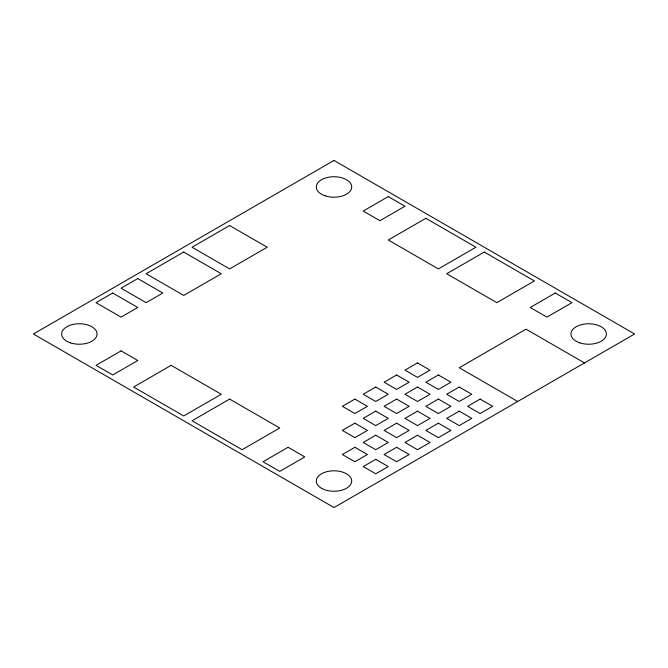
<?xml version="1.0" encoding="UTF-8"?>
<svg xmlns="http://www.w3.org/2000/svg" width="668" height="668" viewBox="0 0 668 668"><rect width="100%" height="100%" fill="white"/><g stroke="black" fill="none" stroke-linecap="round" stroke-linejoin="round"><path stroke-width="1" d="M584.5 362.924L526.05 329.182L459.25 367.742L517.7 401.493M334 160.454L33.4 334L334 507.546L634.6 334L334 160.454M112.725 293.027L96.025 302.662L121.075 317.125L137.775 307.489L112.725 293.027M137.775 278.564L121.075 288.2L146.125 302.662L162.825 293.027L137.775 278.564M183.7 252.045L146.125 273.738L183.7 295.431L221.275 273.738L183.7 252.045M229.625 225.534L192.05 247.227L229.625 268.92L267.2 247.227L229.625 225.534M121.075 350.875L96.025 365.338L112.725 374.973L137.775 360.511L121.075 350.875M388.275 196.609L363.225 211.071L379.925 220.707L404.975 206.245L388.275 196.609M171.175 365.338L133.6 387.031L183.7 415.955L221.275 394.262L171.175 365.338M425.85 218.302L388.275 239.996L438.375 268.92L475.95 247.227L425.85 218.302M229.625 399.08L192.05 420.773L242.15 449.698L279.725 428.004L229.625 399.08M484.3 252.045L446.725 273.738L496.825 302.662L534.4 280.969L484.3 252.045M354.875 399.08L342.35 406.311L354.875 413.542L367.4 406.311L354.875 399.08M375.75 387.031L363.225 394.262L375.75 401.493L388.275 394.262L375.75 387.031M396.625 374.973L384.1 382.205L396.625 389.436L409.15 382.205L396.625 374.973M417.5 362.924L404.975 370.156L417.5 377.387L430.025 370.156L417.5 362.924M288.075 447.293L263.025 461.755L279.725 471.391L304.775 456.929L288.075 447.293M555.275 293.027L530.225 307.489L546.925 317.125L571.975 302.662L555.275 293.027M354.875 423.186L342.35 430.417L354.875 437.649L367.4 430.417L354.875 423.186M375.75 411.137L363.225 418.368L375.75 425.599L388.275 418.368L375.75 411.137M396.625 399.08L384.1 406.311L396.625 413.542L409.15 406.311L396.625 399.08M417.5 387.031L404.975 394.262L417.5 401.493L430.025 394.262L417.5 387.031M438.375 374.973L425.85 382.205L438.375 389.436L450.9 382.205L438.375 374.973M354.875 447.293L342.35 454.524L354.875 461.755L367.4 454.524L354.875 447.293M375.75 435.235L363.225 442.466L375.75 449.698L388.275 442.466L375.75 435.235M396.625 423.186L384.1 430.417L396.625 437.649L409.15 430.417L396.625 423.186M417.5 411.137L404.975 418.368L417.5 425.599L430.025 418.368L417.5 411.137M438.375 399.08L425.85 406.311L438.375 413.542L450.9 406.311L438.375 399.08M459.25 387.031L446.725 394.262L459.25 401.493L471.775 394.262L459.25 387.031M375.75 459.342L363.225 466.573L375.75 473.804L388.275 466.573L375.75 459.342M396.625 447.293L384.1 454.524L396.625 461.755L409.15 454.524L396.625 447.293M417.5 435.235L404.975 442.466L417.5 449.698L430.025 442.466L417.5 435.235M438.375 423.186L425.85 430.417L438.375 437.649L450.9 430.417L438.375 423.186M459.25 411.137L446.725 418.368L459.25 425.599L471.775 418.368L459.25 411.137M480.125 399.08L467.6 406.311L480.125 413.542L492.65 406.311L480.125 399.08M325.141 195.824A17.71 10.229 0 0 0 351.71 186.965A17.71 10.229 0 0 0 325.141 178.106A17.71 10.229 0 0 0 325.141 195.824M579.816 342.859A17.71 10.229 0 0 0 606.385 334A17.71 10.229 0 0 0 579.816 325.141A17.71 10.229 0 0 0 579.816 342.859M321.475 488.266A17.71 10.229 0 0 0 351.109 483.682A17.71 10.229 0 0 0 329.416 471.157A17.71 10.229 0 0 0 321.475 488.266M70.466 342.859A17.71 10.229 0 0 0 97.035 334A17.71 10.229 0 0 0 70.466 325.141A17.71 10.229 0 0 0 70.466 342.859"/></g></svg>
